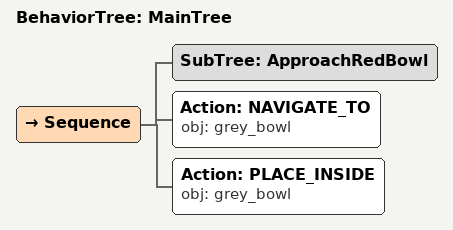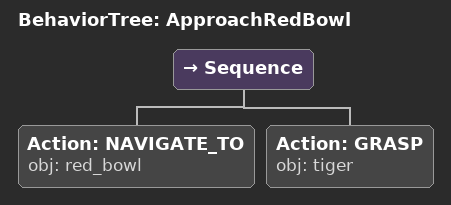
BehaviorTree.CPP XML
<root main_tree_to_execute="MainTree">
  <BehaviorTree ID="MainTree">
    <Sequence>
      <!-- Execute subtree ApproachRedBowl -->
      <SubTree ID="ApproachRedBowl" />
      <!-- Navigate to grey_bowl -->
      <Action ID="NAVIGATE_TO" obj="grey_bowl" />
      <!-- Place inside grey_bowl -->
      <Action ID="PLACE_INSIDE" obj="grey_bowl" />
    </Sequence>
  </BehaviorTree>
  <!-- Subtree definition ApproachRedBowl -->
  <BehaviorTree ID="ApproachRedBowl">
    <Sequence>
      <!-- Navigate to red_bowl -->
      <Action ID="NAVIGATE_TO" obj="red_bowl" />
      <!-- Grasp tiger -->
      <Action ID="GRASP" obj="tiger" />
    </Sequence>
  </BehaviorTree>
</root>
